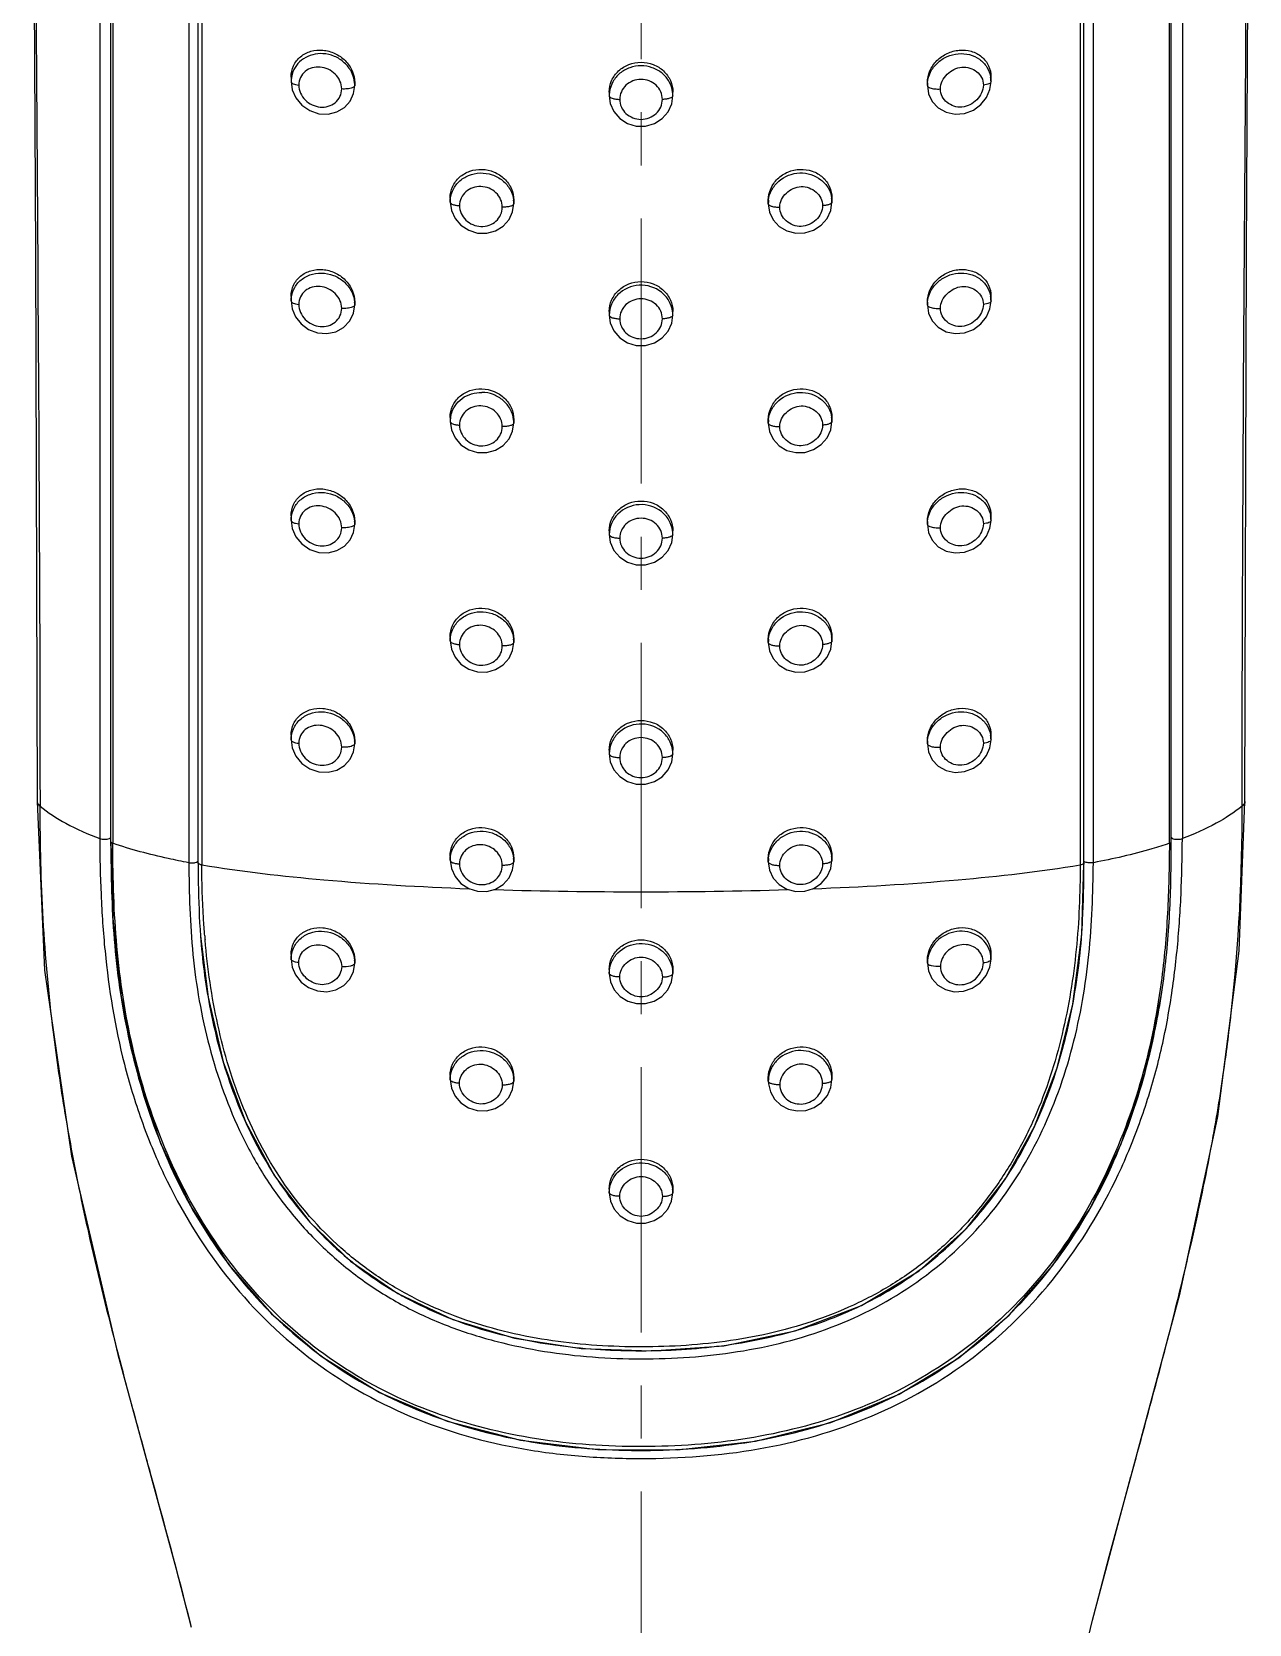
# Model space of a CAD drawing. Extents: x 0 to 1128, y 0 to 827.
# Drawn here: x 433.5 to 490.9, y 450.3 to 525.4 of the extents above; entities that cross this region are included whole.
import ezdxf

# ---------------------------------------------------------------- set-up
doc = ezdxf.new("R2010")
doc.units = 0
doc.header["$LTSCALE"] = 10
doc.header["$MEASUREMENT"] = 0
doc.linetypes.add('CENTER', pattern=[2, 1.25, -0.25, 0.25, -0.25])
doc.layers.add('DEF_LAYER_ASSEM_MEMBER', color=7, linetype='CONTINUOUS')

msp = doc.modelspace()

# ---------------------------------------------------------------- linework, layer by layer
at = {"layer": 'DEF_LAYER_ASSEM_MEMBER', "color": 1, "linetype": 'CENTER', "lineweight": 5}
msp.add_line((462.26, 596.565), (462.26, 118.139), dxfattribs=at)
at = {"layer": 'DEF_LAYER_ASSEM_MEMBER', "color": 7, "linetype": 'Continuous'}
for p, q in [((437.26, 486.993), (437.26, 571.371)), ((487.261, 487.084), (487.26, 571.155)), ((441.378, 486.165), (441.378, 568.09)), ((440.935, 566.672), (440.935, 486.201)), ((437.348, 558.554), (437.349, 487.115)), ((487.172, 487.115), (487.172, 558.554)), ((483.143, 486.137), (483.143, 557.626)), ((483.587, 486.201), (483.586, 557.64)), ((445.76, 523.228), (445.76, 523.013)), ((478.76, 523.228), (478.76, 523.013)), ((445.759, 523.013), (445.759, 523.013)), ((445.759, 523.013), (445.814, 522.631)), ((448.76, 522.959), (448.76, 522.832)), ((460.76, 522.519), (460.76, 522.346)), ((463.76, 522.338), (463.76, 522.519)), ((475.761, 522.823), (475.76, 522.959)), ((478.709, 522.64), (478.762, 523.013)), ((478.762, 523.013), (478.762, 523.013)), ((453.26, 517.525), (453.26, 517.334)), ((456.26, 517.42), (456.26, 517.264)), ((468.261, 517.257), (468.26, 517.42)), ((471.26, 517.525), (471.26, 517.334)), ((445.759, 512.674), (445.759, 512.673)), ((445.759, 512.673), (445.811, 512.301)), ((445.76, 512.888), (445.76, 512.674)), ((448.76, 512.619), (448.76, 512.492)), ((475.761, 512.483), (475.76, 512.619)), ((478.709, 512.3), (478.762, 512.673)), ((478.76, 512.888), (478.76, 512.674)), ((478.762, 512.674), (478.762, 512.673)), ((460.76, 512.179), (460.76, 512.006)), ((463.76, 511.999), (463.76, 512.179)), ((453.26, 507.185), (453.26, 506.994)), ((456.26, 507.08), (456.26, 506.924)), ((468.261, 506.917), (468.26, 507.08)), ((471.26, 507.185), (471.26, 506.994)), ((445.759, 502.334), (445.759, 502.334)), ((445.759, 502.334), (445.814, 501.951)), ((445.76, 502.548), (445.76, 502.334)), ((448.76, 502.279), (448.76, 502.152)), ((475.761, 502.143), (475.76, 502.279)), ((478.709, 501.96), (478.762, 502.334)), ((478.76, 502.548), (478.76, 502.334)), ((478.762, 502.334), (478.762, 502.334)), ((460.76, 501.839), (460.76, 501.666)), ((463.76, 501.659), (463.76, 501.839)), ((453.26, 496.845), (453.26, 496.654)), ((471.26, 496.845), (471.26, 496.654)), ((456.26, 496.74), (456.26, 496.584)), ((468.261, 496.577), (468.26, 496.74)), ((445.759, 491.994), (445.759, 491.994)), ((445.759, 491.994), (445.814, 491.611)), ((445.76, 492.208), (445.76, 491.994)), ((448.76, 491.939), (448.76, 491.813)), ((475.761, 491.804), (475.76, 491.939)), ((478.709, 491.62), (478.762, 491.994)), ((478.76, 492.208), (478.76, 491.994)), ((478.762, 491.994), (478.762, 491.994)), ((460.76, 491.499), (460.76, 491.326)), ((463.76, 491.319), (463.76, 491.499)), ((433.791, 489.089), (433.791, 489.088)), ((490.46, 482.047), (490.73, 489.089)), ((490.73, 489.089), (490.73, 489.088)), ((437.261, 487.188), (437.261, 487.115)), ((437.261, 487.115), (437.262, 486.992)), ((437.35, 486.996), (437.349, 487.115)), ((487.172, 487.115), (487.172, 487.087)), ((487.26, 487.115), (487.26, 487.186)), ((487.26, 487.084), (487.26, 487.115)), ((453.26, 486.505), (453.26, 486.315)), ((456.26, 486.4), (456.26, 486.244)), ((468.261, 486.238), (468.26, 486.4)), ((471.26, 486.505), (471.26, 486.315)), ((441.379, 486.187), (441.379, 486.165)), ((441.379, 486.165), (441.379, 486.089)), ((483.038, 482.809), (483.143, 486.137)), ((483.142, 486.187), (483.142, 486.137)), ((483.143, 486.088), (483.143, 486.137)), ((441.489, 482.737), (441.843, 479.864)), ((482.617, 479.53), (483.038, 482.809)), ((445.76, 481.868), (445.76, 481.654)), ((478.76, 481.868), (478.76, 481.654)), ((445.759, 481.654), (445.759, 481.654)), ((445.759, 481.654), (445.811, 481.282)), ((448.76, 481.6), (448.76, 481.473)), ((460.76, 481.159), (460.76, 480.986)), ((463.76, 481.159), (463.76, 480.986)), ((475.76, 481.473), (475.76, 481.6)), ((478.707, 481.273), (478.762, 481.654)), ((478.762, 481.654), (478.762, 481.654)), ((453.26, 476.165), (453.26, 475.975)), ((456.26, 476.061), (456.26, 475.905)), ((468.26, 475.905), (468.26, 476.061)), ((468.26, 475.905), (468.266, 475.777)), ((471.26, 476.165), (471.26, 475.975)), ((460.76, 470.819), (460.76, 470.646)), ((463.76, 470.819), (463.76, 470.646)), ((484.338, 453.497), (485.37, 457.299)), ((485.371, 457.299), (485.372, 457.302)), ((483.752, 451.271), (484.338, 453.497)), ((440.321, 452.974), (441.051, 450.168)), ((483.547, 450.495), (483.748, 451.272))]:
    msp.add_line(p, q, dxfattribs=at)
at = {"layer": 'DEF_LAYER_ASSEM_MEMBER', "color": 9, "linetype": 'Continuous'}
for p, q in [((436.737, 558.775), (436.737, 487.335)), ((487.784, 558.775), (487.784, 487.335)), ((441.55, 557.533), (441.55, 486.094)), ((482.971, 557.533), (482.971, 486.094)), ((433.922, 489.088), (433.922, 488.865)), ((490.598, 488.865), (490.599, 489.087)), ((438.354, 460.231), (438.474, 459.789)), ((485.368, 457.304), (485.541, 457.936)), ((483.748, 451.272), (485.359, 457.272)), ((485.359, 457.272), (485.368, 457.304)), ((485.359, 457.272), (485.371, 457.299))]:
    msp.add_line(p, q, dxfattribs=at)
at = {"layer": 'DEF_LAYER_ASSEM_MEMBER', "color": 7, "linetype": 'Continuous'}
for points in [[(433.536, 560.714), (433.588, 538.984), (433.709, 514.934), (433.791, 489.088)], [(490.73, 489.088), (490.812, 514.941), (490.933, 538.988)], [(445.814, 522.631), (445.985, 522.244), (446.266, 521.899), (446.64, 521.643), (447.07, 521.5), (447.51, 521.482), (447.921, 521.585), (448.274, 521.796), (448.541, 522.093), (448.705, 522.447), (448.761, 522.826)], [(460.76, 522.346), (460.81, 521.981), (460.976, 521.601), (461.253, 521.276), (461.619, 521.043), (462.038, 520.919), (462.475, 520.918), (462.895, 521.04), (463.262, 521.272), (463.541, 521.595), (463.709, 521.972), (463.761, 522.338)], [(475.76, 522.823), (475.818, 522.439), (475.992, 522.075), (476.277, 521.771), (476.65, 521.566), (477.076, 521.477), (477.517, 521.514), (477.932, 521.67), (478.286, 521.929), (478.548, 522.265), (478.709, 522.64)], [(453.259, 517.334), (453.316, 516.945), (453.489, 516.565), (453.769, 516.239), (454.135, 516.003), (454.552, 515.875), (454.984, 515.867), (455.398, 515.979), (455.76, 516.199), (456.037, 516.511), (456.206, 516.879), (456.26, 517.264)], [(468.26, 517.257), (468.32, 516.864), (468.495, 516.496), (468.774, 516.189), (469.138, 515.973), (469.554, 515.865), (469.986, 515.878), (470.399, 516.009), (470.758, 516.244), (471.032, 516.565), (471.203, 516.94), (471.262, 517.334)], [(445.811, 512.301), (445.972, 511.927), (446.233, 511.591), (446.585, 511.332), (446.999, 511.175), (447.438, 511.136), (447.863, 511.223), (448.238, 511.427), (448.525, 511.73), (448.702, 512.097), (448.761, 512.486)], [(460.76, 512.006), (460.81, 511.641), (460.976, 511.261), (461.253, 510.936), (461.619, 510.703), (462.038, 510.579), (462.475, 510.578), (462.895, 510.7), (463.262, 510.932), (463.541, 511.255), (463.709, 511.632), (463.761, 511.999)], [(475.76, 512.483), (475.818, 512.099), (475.992, 511.735), (476.277, 511.432), (476.65, 511.226), (477.076, 511.137), (477.517, 511.174), (477.932, 511.33), (478.286, 511.589), (478.548, 511.926), (478.709, 512.3)], [(453.259, 506.994), (453.316, 506.605), (453.489, 506.225), (453.769, 505.899), (454.135, 505.663), (454.552, 505.535), (454.984, 505.527), (455.398, 505.639), (455.76, 505.86), (456.037, 506.171), (456.206, 506.539), (456.26, 506.925)], [(468.26, 506.917), (468.32, 506.524), (468.495, 506.156), (468.774, 505.849), (469.138, 505.633), (469.554, 505.525), (469.986, 505.538), (470.399, 505.669), (470.758, 505.904), (471.032, 506.225), (471.203, 506.6), (471.262, 506.994)], [(445.814, 501.951), (445.985, 501.564), (446.266, 501.22), (446.64, 500.963), (447.07, 500.82), (447.51, 500.802), (447.921, 500.906), (448.274, 501.116), (448.541, 501.413), (448.705, 501.767), (448.761, 502.146)], [(475.76, 502.143), (475.818, 501.759), (475.992, 501.395), (476.277, 501.092), (476.65, 500.886), (477.076, 500.797), (477.517, 500.834), (477.932, 500.99), (478.286, 501.249), (478.548, 501.586), (478.709, 501.96)], [(460.76, 501.666), (460.81, 501.301), (460.976, 500.921), (461.253, 500.596), (461.619, 500.363), (462.038, 500.24), (462.475, 500.239), (462.895, 500.36), (463.262, 500.592), (463.541, 500.915), (463.709, 501.292), (463.761, 501.659)], [(453.259, 496.654), (453.316, 496.265), (453.489, 495.886), (453.769, 495.559), (454.135, 495.323), (454.552, 495.195), (454.984, 495.187), (455.398, 495.299), (455.76, 495.52), (456.037, 495.832), (456.206, 496.199), (456.26, 496.585)], [(468.26, 496.577), (468.32, 496.184), (468.495, 495.816), (468.774, 495.509), (469.138, 495.293), (469.554, 495.185), (469.986, 495.198), (470.399, 495.329), (470.758, 495.564), (471.032, 495.885), (471.203, 496.26), (471.262, 496.654)], [(445.814, 491.611), (445.985, 491.224), (446.266, 490.88), (446.64, 490.623), (447.07, 490.48), (447.51, 490.462), (447.921, 490.566), (448.274, 490.776), (448.541, 491.073), (448.705, 491.427), (448.761, 491.806)], [(475.76, 491.804), (475.818, 491.419), (475.992, 491.055), (476.277, 490.752), (476.65, 490.546), (477.076, 490.457), (477.517, 490.494), (477.932, 490.65), (478.286, 490.91), (478.548, 491.246), (478.709, 491.62)], [(460.76, 491.326), (460.81, 490.961), (460.976, 490.582), (461.253, 490.257), (461.619, 490.023), (462.038, 489.9), (462.475, 489.899), (462.895, 490.02), (463.262, 490.252), (463.541, 490.575), (463.709, 490.952), (463.761, 491.319)], [(433.791, 489.089), (434.14, 481.14), (435.406, 472.371), (437.598, 463.022), (440.321, 452.974)], [(437.261, 487.188), (437.351, 483.565), (437.742, 479.871), (438.495, 476.321), (439.606, 472.986), (441.057, 469.95), (442.817, 467.256), (444.842, 464.943), (447.179, 462.942), (449.923, 461.234), (453.112, 459.879), (456.582, 458.978), (460.23, 458.543), (463.967, 458.527), (467.658, 458.933), (471.205, 459.814), (474.438, 461.153), (477.244, 462.871), (479.619, 464.882), (481.664, 467.204), (483.44, 469.907), (484.899, 472.945), (486.017, 476.285)], [(453.259, 486.314), (453.316, 485.925), (453.489, 485.546), (453.769, 485.219), (454.135, 484.983), (454.552, 484.855), (454.984, 484.847), (455.398, 484.959), (455.76, 485.18), (456.037, 485.492), (456.206, 485.859), (456.26, 486.245)], [(468.26, 486.238), (468.32, 485.844), (468.495, 485.476), (468.774, 485.169), (469.138, 484.953), (469.554, 484.845), (469.986, 484.858), (470.399, 484.99), (470.758, 485.225), (471.032, 485.545), (471.203, 485.92), (471.262, 486.314)], [(485.372, 457.302), (487.673, 465.936), (489.461, 474.246), (490.46, 482.047)], [(445.811, 481.282), (445.971, 480.908), (446.232, 480.573), (446.584, 480.313), (446.998, 480.156), (447.438, 480.117), (447.864, 480.204), (448.239, 480.408), (448.526, 480.711), (448.702, 481.078), (448.761, 481.467)], [(475.76, 481.473), (475.81, 481.107), (475.975, 480.741), (476.252, 480.432), (476.615, 480.22), (477.028, 480.121), (477.46, 480.142), (477.877, 480.281), (478.248, 480.533), (478.532, 480.879), (478.707, 481.273)], [(460.76, 480.986), (460.82, 480.585), (460.996, 480.211), (461.273, 479.9), (461.633, 479.677), (462.044, 479.559), (462.474, 479.558), (462.886, 479.676), (463.247, 479.899), (463.525, 480.211), (463.7, 480.582), (463.761, 480.981)], [(486.017, 476.285), (486.772, 479.833), (486.875, 480.526)], [(441.843, 479.864), (442.557, 476.81), (443.606, 473.987), (444.983, 471.449), (446.645, 469.261), (448.568, 467.424), (450.792, 465.894), (453.387, 464.666), (456.295, 463.797), (459.434, 463.311), (462.753, 463.189), (466.157, 463.433), (469.529, 464.131), (472.662, 465.329), (475.374, 466.972), (477.603, 468.961), (479.409, 471.25), (480.816, 473.772), (481.878, 476.531), (482.617, 479.53)], [(453.259, 475.975), (453.319, 475.576), (453.492, 475.2), (453.767, 474.881), (454.126, 474.648), (454.539, 474.518), (454.971, 474.505), (455.385, 474.614), (455.748, 474.83), (456.026, 475.136), (456.201, 475.504), (456.261, 475.899)], [(468.266, 475.777), (468.357, 475.399), (468.557, 475.05), (468.853, 474.769), (469.215, 474.583), (469.614, 474.499), (470.027, 474.526), (470.424, 474.662), (470.776, 474.9), (471.044, 475.226), (471.208, 475.598), (471.262, 475.975)], [(460.76, 470.646), (460.82, 470.245), (460.996, 469.871), (461.273, 469.56), (461.633, 469.337), (462.044, 469.219), (462.474, 469.219), (462.886, 469.337), (463.247, 469.559), (463.525, 469.871), (463.7, 470.242), (463.761, 470.641)], [(479.455, 415.589), (479.521, 423.001), (479.987, 430.614), (480.989, 438.43), (482.55, 446.381), (483.547, 450.495)]]:
    msp.add_lwpolyline(points, dxfattribs=at)
at = {"layer": 'DEF_LAYER_ASSEM_MEMBER', "color": 9, "linetype": 'Continuous'}
for centre, radius, start, end in [((477.454, 523.013), 1.307, 0.00543, 9.35968), ((447.424, 522.832), 1.336, 0.01617, 5.37905), ((462.088, 522.345), 1.327, 172.57023, 179.98452), ((462.433, 522.345), 1.327, 0.01528, 7.43082), ((477.092, 522.832), 1.331, 174.6161, 179.9833), ((454.93, 517.264), 1.33, 0.01786, 6.65614), ((469.589, 517.264), 1.329, 173.33994, 179.98175), ((469.941, 517.334), 1.319, 0.01452, 8.22084), ((447.426, 512.492), 1.335, 0.0173, 5.37379), ((477.092, 512.492), 1.331, 174.6161, 179.9833), ((477.454, 512.673), 1.307, 0.00543, 9.35968), ((462.434, 512.005), 1.326, 0.01713, 7.42141), ((454.578, 506.994), 1.317, 166.37358, 179.98719), ((454.929, 506.924), 1.332, 0.01654, 6.6664), ((469.589, 506.924), 1.329, 173.33994, 179.98175), ((469.941, 506.994), 1.319, 0.01452, 8.22084), ((447.426, 502.152), 1.335, 0.0173, 5.37379), ((477.092, 502.152), 1.331, 174.6161, 179.9833), ((477.454, 502.334), 1.307, 0.00543, 9.35968), ((462.434, 501.665), 1.326, 0.01713, 7.42141), ((469.941, 496.654), 1.319, 0.01452, 8.22084), ((454.93, 496.584), 1.33, 0.01786, 6.65614), ((469.589, 496.584), 1.329, 173.33994, 179.98175), ((447.426, 491.812), 1.335, 0.0173, 5.37379), ((477.092, 491.812), 1.331, 174.6161, 179.9833), ((477.454, 491.994), 1.307, 0.00543, 9.35968), ((462.434, 491.326), 1.326, 0.01713, 7.42141), ((515.971, 488.287), 82.052, 179.59579, 187.05046), ((407.703, 488.341), 82.898, 353.61403, 0.36251), ((454.93, 486.244), 1.33, 0.01786, 6.65614), ((469.589, 486.244), 1.329, 173.33994, 179.98175), ((469.941, 486.314), 1.319, 0.01452, 8.22084), ((447.429, 481.472), 1.331, 0.0167, 5.38881), ((462.435, 480.986), 1.325, 0.0172, 7.42371), ((477.093, 481.472), 1.332, 174.59981, 179.98373), ((403.79, 488.758), 86.833, 351.70239, 353.62761), ((522.614, 489.107), 88.745, 187.04994, 189.54414), ((454.932, 475.904), 1.329, 0.01825, 6.66024), ((469.591, 475.904), 1.331, 173.34009, 179.98254), ((469.943, 475.974), 1.317, 0.01634, 14.57624), ((399.98, 489.323), 90.685, 349.39449, 351.69657), ((535.362, 491.276), 101.676, 189.55813, 191.76867), ((462.435, 470.646), 1.325, 0.0172, 7.42371), ((317.054, 507.85), 175.668, 345.81481, 346.44047), ((720.354, 537.03), 292.271, 194.56997, 195.23441)]:
    msp.add_arc(centre, radius, start, end, dxfattribs=at)
at = {"layer": 'DEF_LAYER_ASSEM_MEMBER', "color": 7, "linetype": 'Continuous'}
for centre, radius, start, end in [((539.963, 487.261), 102.702, 180.15013, 180.39664), ((470.775, 484.9), 29.366, 184.2251, 190.68255), ((476.727, 485.597), 35.157, 184.64593, 184.95336), ((452.736, 485.235), 34.463, 346.47046, 352.14769)]:
    msp.add_arc(centre, radius, start, end, dxfattribs=at)
at = {"layer": 'DEF_LAYER_ASSEM_MEMBER', "color": 9, "linetype": 'Continuous'}
for points, start_tangent, end_tangent in [([(433.591, 560.603), (433.744, 524.848), (433.922, 489.088)], (-0.00001, -1), (0.000769, -1)), ([(490.599, 489.087), (490.776, 524.848), (490.93, 560.602)], (0.00077, 1), (-0.00001, 1)), ([(447.26, 524.328), (446.778, 524.281), (446.346, 524.089), (446.01, 523.773), (445.809, 523.364)], (-0.998169, 0.060479), (-0.272468, -0.962165)), ([(448.755, 522.957), (448.604, 523.47), (448.27, 523.904), (447.801, 524.202), (447.26, 524.328)], (-0.093514, 0.995618), (-0.998168, 0.06051)), ([(475.766, 522.957), (475.912, 523.458), (476.235, 523.887), (476.689, 524.188), (477.215, 524.324), (477.746, 524.282), (478.216, 524.064), (478.564, 523.697), (478.743, 523.226)], (0.09359, 0.995611), (0.162807, -0.986658)), ([(445.809, 523.364), (445.76, 523.013)], (-0.272468, -0.962165), (0, -1)), ([(448.145, 522.666), (448.064, 523.04), (447.839, 523.365), (447.51, 523.591), (447.13, 523.693), (446.75, 523.66), (446.424, 523.492), (446.201, 523.208), (446.118, 522.85)], (-0.005119, 0.999987), (-0.009536, -0.999955)), ([(462.26, 523.756), (461.729, 523.664), (461.266, 523.402), (460.933, 523.002), (460.772, 522.517)], (-1, 0.00002), (-0.129178, -0.991621)), ([(463.266, 522.175), (463.189, 522.535), (462.971, 522.84), (462.644, 523.042), (462.26, 523.114), (461.877, 523.042), (461.55, 522.84), (461.332, 522.535), (461.254, 522.175)], (-0.008394, 0.999965), (-0.015147, -0.999885)), ([(463.749, 522.517), (463.588, 523.002), (463.255, 523.402), (462.792, 523.664), (462.26, 523.756)], (-0.129199, 0.991619), (-1, 0.00002)), ([(445.759, 523.013), (445.858, 522.911), (445.974, 522.873), (446.118, 522.85)], (-0.000044, -1), (0.994976, -0.100112)), ([(446.118, 522.85), (446.424, 522.147), (446.75, 521.917), (447.13, 521.813), (447.51, 521.848), (447.839, 522.018), (448.064, 522.305), (448.145, 522.666)], (0.009606, -0.999954), (0.005166, 0.999987)), ([(448.642, 522.722), (448.417, 522.67), (448.145, 522.666)], (-0.927687, -0.37336), (-0.996727, 0.08084)), ([(448.76, 522.832), (448.753, 522.802), (448.642, 522.722)], (0, -1), (-0.927687, -0.37336)), ([(460.76, 522.346), (460.797, 522.281), (460.904, 522.226), (461.064, 522.189), (461.254, 522.175)], (0.000045, -1), (0.999992, -0.003959)), ([(463.76, 522.346), (463.723, 522.281), (463.616, 522.226), (463.456, 522.189), (463.266, 522.175)], (0, -1), (-0.999992, -0.003931)), ([(475.76, 522.832), (475.768, 522.802), (475.879, 522.722)], (0, -1), (0.927687, -0.37336)), ([(475.879, 522.722), (476.104, 522.67), (476.376, 522.666)], (0.927687, -0.37336), (0.996727, 0.08084)), ([(478.762, 523.013), (478.663, 522.911), (478.547, 522.873), (478.403, 522.85)], (0.000061, -1), (-0.994976, -0.100112)), ([(461.254, 522.175), (461.332, 521.814), (461.55, 521.508), (462.26, 521.233), (462.971, 521.508), (463.189, 521.814), (463.266, 522.175)], (0.015156, -0.999885), (0.008362, 0.999965)), ([(453.26, 517.334), (453.367, 517.852), (453.671, 518.291), (454.13, 518.59), (454.678, 518.706), (455.237, 518.622), (455.73, 518.351), (456.085, 517.93), (456.252, 517.418)], (0, 1), (0.115698, -0.993284)), ([(468.269, 517.418), (468.424, 517.908), (468.753, 518.319), (469.742, 518.706), (470.74, 518.388), (471.079, 518.002), (471.247, 517.523)], (0.115759, 0.993277), (0.14292, -0.989734)), ([(455.718, 517.094), (455.64, 517.458), (455.42, 517.77), (455.093, 517.983), (454.709, 518.067), (453.999, 517.82), (453.779, 517.523), (453.7, 517.165)], (-0.009948, 0.999951), (-0.013324, -0.999911)), ([(453.259, 517.334), (453.385, 517.221), (453.528, 517.183), (453.7, 517.165)], (0.000004, -1), (0.999166, -0.040834)), ([(453.7, 517.165), (453.779, 516.8), (453.999, 516.486), (454.325, 516.272), (454.709, 516.186), (455.092, 516.245), (455.42, 516.436), (455.64, 516.735), (455.718, 517.094)], (0.013279, -0.999912), (0.009787, 0.999952)), ([(456.26, 517.264), (456.218, 517.195), (456.099, 517.138), (455.922, 517.103), (455.718, 517.094)], (0, -1), (-0.999567, 0.029429)), ([(468.26, 517.264), (468.303, 517.195), (468.422, 517.138), (468.599, 517.103), (468.803, 517.094)], (0, -1), (0.999567, 0.029429)), ([(471.262, 517.334), (471.136, 517.221), (470.993, 517.183), (470.821, 517.165)], (-0.000002, -1), (-0.999166, -0.040834)), ([(445.76, 512.674), (445.87, 513.192), (446.179, 513.62), (446.643, 513.899), (447.193, 513.99), (447.753, 513.881), (448.244, 513.587), (448.596, 513.144), (448.755, 512.617)], (0, 1), (0.093403, -0.995628)), ([(448.145, 512.326), (448.064, 512.7), (447.839, 513.025), (447.51, 513.251), (447.13, 513.353), (446.75, 513.32), (446.424, 513.152), (446.201, 512.868), (446.118, 512.51)], (-0.005119, 0.999987), (-0.009536, -0.999955)), ([(463.749, 512.177), (463.577, 512.681), (463.22, 513.089), (462.169, 513.413), (461.168, 512.972), (460.866, 512.525), (460.76, 512.006)], (-0.129004, 0.991644), (0, -1)), ([(475.766, 512.617), (475.912, 513.119), (476.235, 513.547), (476.689, 513.848), (477.215, 513.985), (477.746, 513.942), (478.216, 513.725), (478.564, 513.357), (478.743, 512.886)], (0.09359, 0.995611), (0.162807, -0.986658)), ([(445.759, 512.673), (445.858, 512.571), (445.974, 512.533), (446.118, 512.51)], (-0.000051, -1), (0.994976, -0.100112)), ([(463.266, 511.835), (463.189, 512.196), (462.971, 512.5), (462.644, 512.702), (462.26, 512.774), (461.877, 512.702), (461.55, 512.5), (461.332, 512.195), (461.254, 511.835)], (-0.008394, 0.999965), (-0.015147, -0.999885)), ([(478.762, 512.673), (478.663, 512.571), (478.547, 512.533), (478.403, 512.51)], (0.000061, -1), (-0.994976, -0.100112)), ([(446.118, 512.51), (446.424, 511.807), (446.75, 511.577), (447.13, 511.473), (447.51, 511.508), (447.839, 511.678), (448.064, 511.966), (448.145, 512.326)], (0.009606, -0.999954), (0.005166, 0.999987)), ([(448.642, 512.382), (448.417, 512.33), (448.145, 512.326)], (-0.927687, -0.37336), (-0.996727, 0.08084)), ([(448.76, 512.492), (448.753, 512.463), (448.642, 512.382)], (0, -1), (-0.927687, -0.37336)), ([(460.76, 512.006), (460.797, 511.941), (460.904, 511.886), (461.064, 511.849), (461.254, 511.835)], (0.000045, -1), (0.999992, -0.003959)), ([(461.254, 511.835), (461.332, 511.474), (461.55, 511.168), (462.26, 510.893), (462.971, 511.168), (463.189, 511.474), (463.266, 511.835)], (0.015156, -0.999885), (0.008362, 0.999965)), ([(463.76, 512.006), (463.723, 511.941), (463.616, 511.886), (463.456, 511.849), (463.266, 511.835)], (0, -1), (-0.999992, -0.003931)), ([(475.76, 512.492), (475.768, 512.463), (475.879, 512.382)], (0, -1), (0.927687, -0.37336)), ([(475.879, 512.382), (476.104, 512.33), (476.376, 512.326)], (0.927687, -0.37336), (0.996727, 0.08084)), ([(453.298, 507.304), (453.49, 507.736), (453.825, 508.08), (454.265, 508.298), (454.76, 508.366)], (0.236194, 0.971706), (0.999728, -0.023307)), ([(456.251, 507.078), (456.094, 507.573), (455.761, 507.985), (455.296, 508.262), (454.76, 508.366)], (-0.115899, 0.993261), (-0.999732, 0.023152)), ([(468.269, 507.078), (468.424, 507.568), (468.753, 507.979), (469.742, 508.366), (470.74, 508.048), (471.079, 507.662), (471.247, 507.183)], (0.115759, 0.993277), (0.14292, -0.989734)), ([(455.718, 506.754), (455.64, 507.118), (455.42, 507.43), (455.093, 507.643), (454.709, 507.727), (453.999, 507.48), (453.779, 507.183), (453.7, 506.825)], (-0.009948, 0.999951), (-0.013324, -0.999911)), ([(453.259, 506.994), (453.385, 506.881), (453.528, 506.843), (453.7, 506.825)], (0.000004, -1), (0.999166, -0.040834)), ([(453.7, 506.825), (453.779, 506.46), (453.999, 506.146), (454.325, 505.932), (454.709, 505.846), (455.092, 505.905), (455.42, 506.096), (455.64, 506.395), (455.718, 506.754)], (0.013279, -0.999912), (0.009787, 0.999952)), ([(456.26, 506.924), (456.218, 506.856), (456.099, 506.799), (455.922, 506.763), (455.718, 506.754)], (0, -1), (-0.999567, 0.029429)), ([(468.26, 506.924), (468.303, 506.856), (468.422, 506.799), (468.599, 506.763), (468.803, 506.754)], (0, -1), (0.999567, 0.029429)), ([(471.262, 506.994), (471.136, 506.881), (470.993, 506.843), (470.821, 506.825)], (-0.000002, -1), (-0.999166, -0.040834)), ([(445.76, 502.334), (445.87, 502.852), (446.179, 503.28), (446.643, 503.559), (447.193, 503.651), (447.753, 503.542), (448.244, 503.247), (448.596, 502.805), (448.755, 502.277)], (0, 1), (0.093403, -0.995628)), ([(475.766, 502.277), (475.912, 502.779), (476.235, 503.207), (476.689, 503.508), (477.215, 503.645), (477.746, 503.602), (478.216, 503.385), (478.564, 503.017), (478.743, 502.546)], (0.09359, 0.995611), (0.162807, -0.986658)), ([(448.145, 501.986), (448.064, 502.36), (447.839, 502.685), (447.51, 502.911), (447.13, 503.013), (446.75, 502.98), (446.424, 502.812), (446.201, 502.528), (446.118, 502.17)], (-0.005119, 0.999987), (-0.009536, -0.999955)), ([(463.749, 501.837), (463.577, 502.341), (463.22, 502.75), (462.169, 503.073), (461.168, 502.632), (460.866, 502.186), (460.76, 501.666)], (-0.129004, 0.991644), (0, -1)), ([(445.759, 502.334), (445.858, 502.231), (445.974, 502.194), (446.118, 502.17)], (-0.000044, -1), (0.994976, -0.100112)), ([(446.118, 502.17), (446.424, 501.467), (446.75, 501.237), (447.13, 501.134), (447.51, 501.168), (447.839, 501.339), (448.064, 501.626), (448.145, 501.986)], (0.009606, -0.999954), (0.005166, 0.999987)), ([(448.642, 502.042), (448.417, 501.99), (448.145, 501.986)], (-0.927687, -0.37336), (-0.996727, 0.08084)), ([(448.76, 502.152), (448.753, 502.123), (448.642, 502.042)], (0, -1), (-0.927687, -0.37336)), ([(463.266, 501.495), (463.189, 501.856), (462.971, 502.16), (462.644, 502.362), (462.26, 502.434), (461.877, 502.362), (461.55, 502.16), (461.332, 501.855), (461.254, 501.495)], (-0.008394, 0.999965), (-0.015147, -0.999885)), ([(475.76, 502.152), (475.768, 502.123), (475.879, 502.042)], (0, -1), (0.927687, -0.37336)), ([(475.879, 502.042), (476.104, 501.99), (476.376, 501.986)], (0.927687, -0.37336), (0.996727, 0.08084)), ([(478.762, 502.334), (478.663, 502.231), (478.547, 502.194), (478.403, 502.17)], (0.000061, -1), (-0.994976, -0.100112)), ([(460.76, 501.666), (460.797, 501.601), (460.904, 501.546), (461.064, 501.509), (461.254, 501.495)], (0.000045, -1), (0.999992, -0.003959)), ([(461.254, 501.495), (461.332, 501.134), (461.55, 500.828), (462.26, 500.553), (462.971, 500.829), (463.189, 501.134), (463.266, 501.495)], (0.015156, -0.999885), (0.008362, 0.999965)), ([(463.76, 501.666), (463.723, 501.601), (463.616, 501.546), (463.456, 501.509), (463.266, 501.495)], (0, -1), (-0.999992, -0.003931)), ([(453.26, 496.654), (453.367, 497.172), (453.671, 497.611), (454.13, 497.91), (454.678, 498.026), (455.237, 497.943), (455.73, 497.672), (456.085, 497.25), (456.252, 496.738)], (0, 1), (0.115698, -0.993284)), ([(468.269, 496.738), (468.424, 497.229), (468.753, 497.639), (469.742, 498.026), (470.74, 497.708), (471.079, 497.322), (471.247, 496.843)], (0.115759, 0.993277), (0.14292, -0.989734)), ([(455.718, 496.414), (455.64, 496.779), (455.42, 497.09), (455.093, 497.303), (454.709, 497.387), (453.999, 497.14), (453.779, 496.843), (453.7, 496.485)], (-0.009948, 0.999951), (-0.013324, -0.999911)), ([(453.259, 496.654), (453.385, 496.541), (453.528, 496.503), (453.7, 496.485)], (0.000004, -1), (0.999166, -0.040834)), ([(453.7, 496.485), (453.779, 496.12), (453.999, 495.806), (454.325, 495.592), (454.709, 495.506), (455.092, 495.565), (455.42, 495.756), (455.64, 496.055), (455.718, 496.414)], (0.013279, -0.999912), (0.009787, 0.999952)), ([(456.26, 496.584), (456.218, 496.516), (456.099, 496.459), (455.922, 496.423), (455.718, 496.414)], (0, -1), (-0.999567, 0.029429)), ([(468.26, 496.584), (468.303, 496.516), (468.422, 496.459), (468.599, 496.423), (468.803, 496.414)], (0, -1), (0.999567, 0.029429)), ([(471.262, 496.654), (471.136, 496.541), (470.993, 496.503), (470.821, 496.485)], (-0.000002, -1), (-0.999166, -0.040834)), ([(445.76, 491.994), (445.87, 492.512), (446.179, 492.94), (446.643, 493.219), (447.193, 493.311), (447.753, 493.202), (448.244, 492.907), (448.596, 492.465), (448.755, 491.937)], (0, 1), (0.093403, -0.995628)), ([(475.766, 491.937), (475.912, 492.439), (476.235, 492.867), (476.689, 493.168), (477.215, 493.305), (477.746, 493.262), (478.216, 493.045), (478.564, 492.678), (478.743, 492.206)], (0.09359, 0.995611), (0.162807, -0.986658)), ([(448.145, 491.647), (448.064, 492.02), (447.839, 492.345), (447.51, 492.571), (447.13, 492.673), (446.75, 492.64), (446.424, 492.472), (446.201, 492.188), (446.118, 491.83)], (-0.005119, 0.999987), (-0.009536, -0.999955)), ([(463.749, 491.497), (463.577, 492.001), (463.22, 492.41), (462.169, 492.733), (461.168, 492.292), (460.866, 491.846), (460.76, 491.326)], (-0.129004, 0.991644), (0, -1)), ([(445.759, 491.994), (445.858, 491.892), (445.974, 491.854), (446.118, 491.83)], (-0.000044, -1), (0.994976, -0.100112)), ([(446.118, 491.83), (446.424, 491.127), (446.75, 490.897), (447.13, 490.794), (447.51, 490.828), (447.839, 490.999), (448.064, 491.286), (448.145, 491.647)], (0.009606, -0.999954), (0.005166, 0.999987)), ([(448.642, 491.702), (448.417, 491.65), (448.145, 491.647)], (-0.927687, -0.37336), (-0.996727, 0.08084)), ([(448.76, 491.813), (448.753, 491.783), (448.642, 491.702)], (0, -1), (-0.927687, -0.37336)), ([(463.266, 491.155), (463.189, 491.516), (462.971, 491.82), (462.644, 492.022), (462.26, 492.094), (461.877, 492.022), (461.55, 491.82), (461.332, 491.516), (461.254, 491.155)], (-0.008394, 0.999965), (-0.015147, -0.999885)), ([(475.76, 491.813), (475.768, 491.783), (475.879, 491.702)], (0, -1), (0.927687, -0.37336)), ([(475.879, 491.702), (476.104, 491.65), (476.376, 491.647)], (0.927687, -0.37336), (0.996727, 0.08084)), ([(478.762, 491.994), (478.663, 491.892), (478.547, 491.854), (478.403, 491.83)], (0.000061, -1), (-0.994976, -0.100112)), ([(460.76, 491.326), (460.797, 491.261), (460.904, 491.206), (461.064, 491.169), (461.254, 491.155)], (0.000045, -1), (0.999992, -0.003959)), ([(461.254, 491.155), (461.332, 490.795), (461.55, 490.489), (462.26, 490.213), (462.971, 490.489), (463.189, 490.794), (463.266, 491.155)], (0.015156, -0.999885), (0.008362, 0.999965)), ([(463.76, 491.326), (463.723, 491.261), (463.616, 491.206), (463.456, 491.169), (463.266, 491.155)], (0, -1), (-0.999992, -0.003931)), ([(433.791, 489.088), (433.8, 489.028), (433.922, 488.865)], (0.000358, -1), (0.771194, -0.6366)), ([(433.922, 488.865), (435.14, 488.06), (436.737, 487.335)], (0.771155, -0.636648), (0.934407, -0.356207)), ([(490.599, 488.865), (489.381, 488.06), (487.784, 487.335)], (-0.771145, -0.636659), (-0.93438, -0.356277)), ([(490.73, 489.088), (490.721, 489.028), (490.6, 488.866)], (-0.000888, -1), (-0.77206, -0.635549)), ([(436.737, 487.335), (436.97, 487.305), (437.196, 487.343)], (0.944064, -0.329761), (0.923109, 0.384539)), ([(437.196, 487.343), (437.236, 487.364)], (0.923109, 0.384539), (0.797726, 0.603019)), ([(437.26, 487.188), (437.264, 487.171), (437.32, 487.127)], (0, -1), (0.908394, -0.418114)), ([(437.32, 487.127), (437.349, 487.115)], (0.908394, -0.418114), (0.945549, -0.325479)), ([(440.935, 486.201), (439.97, 486.396), (437.349, 487.115)], (-0.983116, 0.182983), (-0.946655, 0.322249)), ([(453.26, 486.315), (453.367, 486.833), (453.671, 487.271), (454.13, 487.57), (454.678, 487.686), (455.237, 487.603), (455.73, 487.332), (456.085, 486.911), (456.252, 486.398)], (0, 1), (0.115698, -0.993284)), ([(455.718, 486.074), (455.64, 486.439), (455.42, 486.751), (455.093, 486.963), (454.709, 487.047), (453.999, 486.8), (453.779, 486.503), (453.7, 486.145)], (-0.009948, 0.999951), (-0.013324, -0.999911)), ([(468.269, 486.398), (468.424, 486.889), (468.753, 487.299), (469.742, 487.686), (470.74, 487.369), (471.079, 486.982), (471.247, 486.503)], (0.115759, 0.993277), (0.14292, -0.989734)), ([(487.172, 487.115), (486.35, 486.854), (483.587, 486.201)], (-0.94657, -0.322499), (-0.983166, -0.182715)), ([(487.172, 487.115), (487.199, 487.125), (487.251, 487.16)], (0.947002, 0.321229), (0.615035, 0.7885)), ([(487.251, 487.16), (487.26, 487.186)], (0.615035, 0.7885), (0, 1)), ([(487.26, 487.4), (487.264, 487.383), (487.353, 487.33)], (0.001664, -0.999999), (0.955096, -0.296296)), ([(487.353, 487.33), (487.593, 487.304), (487.783, 487.335)], (0.955096, -0.296296), (0.941463, 0.337115)), ([(453.259, 486.314), (453.385, 486.201), (453.528, 486.163), (453.7, 486.145)], (0.000004, -1), (0.999166, -0.040834)), ([(471.262, 486.314), (471.136, 486.201), (470.993, 486.163), (470.821, 486.145)], (-0.000002, -1), (-0.999166, -0.040834)), ([(440.935, 486.201), (440.966, 486.196), (441.078, 486.189)], (0.983727, -0.179668), (0.999992, 0.004061)), ([(441.078, 486.189), (441.244, 486.206), (441.354, 486.251)], (0.999992, 0.004061), (0.787016, 0.616933)), ([(441.354, 486.251), (441.375, 486.275)], (0.787016, 0.616933), (0.412818, 0.910814)), ([(441.382, 486.17), (441.379, 486.178), (441.378, 486.187)], (-0.436829, 0.899544), (0, 1)), ([(441.55, 486.094), (441.439, 486.125), (441.382, 486.17)], (-0.987312, 0.158791), (-0.436829, 0.899544)), ([(441.55, 486.094), (447.3, 485.396), (454.149, 484.975)], (0.987312, -0.158791), (0.999272, -0.038147)), ([(453.7, 486.145), (453.779, 485.78), (453.999, 485.466), (454.325, 485.252), (454.709, 485.167), (455.092, 485.225), (455.42, 485.416), (455.64, 485.715), (455.718, 486.074)], (0.013279, -0.999912), (0.009787, 0.999952)), ([(456.26, 486.244), (456.218, 486.176), (456.099, 486.119), (455.922, 486.083), (455.718, 486.074)], (0, -1), (-0.999567, 0.029429)), ([(468.26, 486.244), (468.303, 486.176), (468.422, 486.119), (468.599, 486.083), (468.803, 486.074)], (0, -1), (0.999567, 0.029429)), ([(470.355, 484.974), (477.214, 485.395), (482.971, 486.094)], (0.999276, 0.038047), (0.987312, 0.158795)), ([(483.063, 486.117), (482.971, 486.094)], (-0.939688, -0.342033), (-0.987124, -0.159957)), ([(483.122, 486.149), (483.111, 486.141), (483.063, 486.117)], (-0.750056, -0.661375), (-0.939688, -0.342033)), ([(483.143, 486.187), (483.132, 486.159), (483.122, 486.149)], (-0.001879, -0.999998), (-0.750056, -0.661375)), ([(483.587, 486.201), (483.347, 486.194), (483.241, 486.216), (483.169, 486.25)], (-0.983125, -0.182934), (-0.790097, 0.612982)), ([(455.353, 484.933), (462.257, 484.831), (469.165, 484.933)], (0.999507, -0.031389), (0.999507, 0.031397)), ([(445.76, 481.654), (445.87, 482.175), (446.18, 482.604), (446.644, 482.882), (447.194, 482.971), (447.753, 482.861), (448.244, 482.565), (448.596, 482.124), (448.755, 481.597)], (0, 1), (0.093675, -0.995603)), ([(478.715, 481.996), (478.498, 482.43), (478.132, 482.757), (477.662, 482.941), (477.144, 482.957), (476.209, 482.502), (475.905, 482.083), (475.766, 481.598)], (-0.265962, 0.963984), (-0.093881, -0.995583)), ([(460.76, 480.986), (460.866, 481.506), (461.168, 481.951), (462.169, 482.391), (463.22, 482.069), (463.577, 481.661), (463.749, 481.157)], (0, 1), (0.129042, -0.991639)), ([(478.403, 481.49), (478.32, 481.848), (478.097, 482.132), (477.771, 482.3), (477.391, 482.334), (477.011, 482.232), (476.682, 482.005), (476.457, 481.681), (476.376, 481.307)], (-0.009624, 0.999954), (-0.00516, -0.999987)), ([(478.76, 481.654), (478.715, 481.996)], (0, 1), (-0.265962, 0.963984)), ([(446.118, 481.49), (445.974, 481.514), (445.859, 481.552), (445.759, 481.654)], (-0.994976, 0.100112), (0.000058, 1)), ([(448.145, 481.307), (448.57, 481.339), (448.71, 481.398), (448.76, 481.473)], (0.996727, -0.08084), (0, 1)), ([(476.376, 481.307), (475.951, 481.339), (475.811, 481.398), (475.76, 481.473)], (-0.996727, -0.08084), (0, 1)), ([(476.376, 481.307), (476.457, 480.946), (476.682, 480.659), (477.011, 480.488), (477.391, 480.454), (477.771, 480.557), (478.097, 480.788), (478.403, 481.49)], (0.005123, -0.999987), (0.009516, 0.999955)), ([(478.403, 481.49), (478.547, 481.514), (478.662, 481.552), (478.762, 481.654)], (0.994976, 0.100112), (-0.00025, 1)), ([(461.254, 480.816), (461.064, 480.829), (460.904, 480.866), (460.797, 480.921), (460.76, 480.986)], (-0.999992, 0.004046), (-0.000042, 1)), ([(463.266, 480.815), (463.456, 480.829), (463.616, 480.866), (463.723, 480.921), (463.76, 480.986)], (0.999992, 0.003931), (0, 1)), ([(453.26, 475.975), (453.367, 476.494), (453.672, 476.934), (454.131, 477.232), (454.678, 477.346), (455.238, 477.262), (455.73, 476.991), (456.085, 476.57), (456.252, 476.058)], (0, 1), (0.115762, -0.993277)), ([(471.218, 476.306), (471.009, 476.748), (470.649, 477.093), (469.665, 477.342), (468.725, 476.934), (468.416, 476.533), (468.269, 476.058)], (-0.252393, 0.967625), (-0.11577, -0.993276)), ([(470.821, 475.805), (470.742, 476.164), (470.522, 476.46), (469.812, 476.707), (469.428, 476.623), (469.101, 476.411), (468.881, 476.099), (468.803, 475.735)], (-0.013269, 0.999912), (-0.00976, -0.999952)), ([(453.7, 475.805), (453.528, 475.824), (453.386, 475.862), (453.259, 475.975)], (-0.999148, 0.04127), (0.000958, 1)), ([(455.718, 475.735), (455.922, 475.743), (456.098, 475.779), (456.218, 475.836), (456.26, 475.905)], (0.999567, -0.029429), (0, 1)), ([(468.803, 475.735), (468.599, 475.743), (468.423, 475.779), (468.303, 475.836), (468.26, 475.905)], (-0.999567, -0.029429), (0, 1)), ([(468.803, 475.735), (468.881, 475.375), (469.101, 475.076), (469.428, 474.885), (469.812, 474.827), (470.196, 474.912), (470.522, 475.126), (470.742, 475.44), (470.821, 475.805)], (0.009935, -0.999951), (0.013283, 0.999912)), ([(470.821, 475.805), (470.993, 475.823), (471.135, 475.861), (471.262, 475.975)], (0.999166, 0.040835), (0.000011, 1)), ([(460.76, 470.646), (460.866, 471.166), (461.168, 471.611), (462.169, 472.052), (463.22, 471.729), (463.577, 471.321), (463.749, 470.817)], (0, 1), (0.129042, -0.991639)), ([(487.826, 466.664), (488.177, 468.155), (489.116, 472.633)], (0.234255, 0.972175), (0.18386, 0.982952)), ([(435.823, 470.538), (436.203, 468.777), (437.482, 463.506)], (0.203398, -0.979096), (0.250726, -0.968058)), ([(461.254, 470.476), (461.064, 470.489), (460.904, 470.526), (460.797, 470.581), (460.76, 470.646)], (-0.999992, 0.004046), (-0.000042, 1)), ([(463.266, 470.476), (463.456, 470.489), (463.616, 470.526), (463.723, 470.581), (463.76, 470.646)], (0.999992, 0.003931), (0, 1)), ([(485.541, 457.936), (486.01, 459.657), (487.366, 464.802)], (0.263777, 0.964584), (0.244857, 0.969559)), ([(438.474, 459.789), (439.118, 457.433), (441.018, 450.314)], (0.262676, -0.964884), (0.246752, -0.969079))]:
    msp.add_spline(points, degree=3, dxfattribs=dict(at, start_tangent=start_tangent, end_tangent=end_tangent))
at = {"layer": 'DEF_LAYER_ASSEM_MEMBER', "color": 7, "linetype": 'Continuous'}
for points, start_tangent, end_tangent in [([(445.76, 523.228), (445.878, 523.763), (446.207, 524.186), (446.691, 524.439), (447.255, 524.493), (447.823, 524.341), (448.311, 524.001), (448.643, 523.516), (448.76, 522.959)], (0, 1), (0, -1)), ([(460.76, 522.519), (460.875, 523.058), (461.2, 523.513), (461.686, 523.818), (462.26, 523.924), (462.835, 523.818), (463.321, 523.513), (463.646, 523.058), (463.76, 522.519)], (0, 1), (0, -1)), ([(475.76, 522.959), (475.878, 523.516), (476.21, 524.001), (476.698, 524.341), (477.266, 524.493), (477.83, 524.439), (478.314, 524.186), (478.643, 523.763), (478.76, 523.228)], (0, 1), (0, -1)), ([(476.376, 522.666), (476.461, 523.036), (476.691, 523.355), (477.014, 523.584), (477.39, 523.693), (477.765, 523.65), (478.086, 523.479), (478.315, 523.203), (478.403, 522.85)], (-0.006402, 0.99998), (0.002112, -0.999998)), ([(478.403, 522.85), (478.087, 522.157), (477.766, 521.924), (477.391, 521.813), (477.014, 521.854), (476.69, 522.029), (476.462, 522.31), (476.376, 522.666)], (-0.003021, -0.999995), (0.004784, 0.999989)), ([(453.26, 517.525), (453.375, 518.06), (453.701, 518.504), (454.187, 518.79), (454.759, 518.876), (455.332, 518.751), (455.819, 518.431), (456.146, 517.964), (456.26, 517.42)], (0, 1), (0, -1)), ([(468.26, 517.42), (468.375, 517.964), (468.701, 518.431), (469.189, 518.751), (469.762, 518.876), (470.334, 518.79), (470.82, 518.504), (471.146, 518.06), (471.26, 517.525)], (0, 1), (0, -1)), ([(468.803, 517.094), (468.886, 517.454), (469.111, 517.76), (469.432, 517.976), (469.811, 518.067), (470.51, 517.808), (470.735, 517.518), (470.821, 517.165)], (-0.001034, 0.999999), (0.005815, -0.999983)), ([(470.821, 517.165), (470.735, 516.804), (470.511, 516.496), (469.811, 516.186), (469.432, 516.25), (469.11, 516.446), (468.887, 516.739), (468.803, 517.094)], (-0.006849, -0.999977), (-0.000313, 1)), ([(445.76, 512.888), (445.878, 513.423), (446.207, 513.846), (446.691, 514.099), (447.255, 514.153), (447.823, 514.001), (448.311, 513.661), (448.643, 513.176), (448.76, 512.619)], (0, 1), (0, -1)), ([(475.76, 512.619), (475.878, 513.176), (476.21, 513.661), (476.698, 514.001), (477.266, 514.153), (477.83, 514.099), (478.314, 513.846), (478.643, 513.423), (478.76, 512.888)], (0, 1), (0, -1)), ([(460.76, 512.179), (460.875, 512.718), (461.2, 513.174), (461.686, 513.478), (462.26, 513.584), (462.835, 513.478), (463.321, 513.174), (463.646, 512.718), (463.76, 512.179)], (0, 1), (0, -1)), ([(476.376, 512.326), (476.461, 512.696), (476.691, 513.015), (477.014, 513.245), (477.39, 513.353), (477.765, 513.31), (478.086, 513.139), (478.315, 512.863), (478.403, 512.51)], (-0.006402, 0.99998), (0.002112, -0.999998)), ([(478.403, 512.51), (478.087, 511.817), (477.766, 511.584), (477.391, 511.473), (477.014, 511.514), (476.69, 511.689), (476.462, 511.97), (476.376, 512.326)], (-0.003021, -0.999995), (0.004784, 0.999989)), ([(453.26, 507.185), (453.375, 507.72), (453.701, 508.164), (454.187, 508.45), (454.759, 508.536), (455.332, 508.411), (455.819, 508.091), (456.146, 507.624), (456.26, 507.08)], (0, 1), (0, -1)), ([(468.26, 507.08), (468.375, 507.624), (468.701, 508.091), (469.189, 508.411), (469.762, 508.536), (470.334, 508.45), (470.82, 508.164), (471.146, 507.72), (471.26, 507.185)], (0, 1), (0, -1)), ([(468.803, 506.754), (468.886, 507.114), (469.111, 507.42), (469.432, 507.636), (469.811, 507.727), (470.51, 507.468), (470.735, 507.178), (470.821, 506.825)], (-0.001034, 0.999999), (0.005815, -0.999983)), ([(470.821, 506.825), (470.735, 506.464), (470.511, 506.156), (469.811, 505.846), (469.432, 505.91), (469.11, 506.106), (468.887, 506.399), (468.803, 506.754)], (-0.006849, -0.999977), (-0.000313, 1)), ([(445.76, 502.548), (445.878, 503.083), (446.207, 503.506), (446.691, 503.76), (447.255, 503.813), (447.823, 503.661), (448.311, 503.321), (448.643, 502.836), (448.76, 502.279)], (0, 1), (0, -1)), ([(475.76, 502.279), (475.878, 502.836), (476.21, 503.321), (476.698, 503.661), (477.266, 503.813), (477.83, 503.76), (478.314, 503.506), (478.643, 503.083), (478.76, 502.548)], (0, 1), (0, -1)), ([(460.76, 501.839), (460.875, 502.378), (461.2, 502.834), (461.686, 503.138), (462.26, 503.244), (462.835, 503.138), (463.321, 502.834), (463.646, 502.378), (463.76, 501.839)], (0, 1), (0, -1)), ([(476.376, 501.986), (476.461, 502.356), (476.691, 502.675), (477.014, 502.905), (477.39, 503.013), (477.765, 502.971), (478.086, 502.799), (478.315, 502.523), (478.403, 502.17)], (-0.006402, 0.99998), (0.002112, -0.999998)), ([(478.403, 502.17), (478.087, 501.477), (477.766, 501.244), (477.391, 501.134), (477.014, 501.174), (476.69, 501.349), (476.462, 501.63), (476.376, 501.986)], (-0.003021, -0.999995), (0.004784, 0.999989)), ([(453.26, 496.845), (453.375, 497.381), (453.701, 497.824), (454.187, 498.11), (454.759, 498.196), (455.332, 498.071), (455.819, 497.751), (456.146, 497.284), (456.26, 496.74)], (0, 1), (0, -1)), ([(468.26, 496.74), (468.375, 497.284), (468.701, 497.751), (469.189, 498.071), (469.762, 498.196), (470.334, 498.11), (470.82, 497.824), (471.146, 497.381), (471.26, 496.845)], (0, 1), (0, -1)), ([(468.803, 496.414), (468.886, 496.774), (469.111, 497.08), (469.432, 497.296), (469.811, 497.387), (470.51, 497.128), (470.735, 496.838), (470.821, 496.485)], (-0.001034, 0.999999), (0.005815, -0.999983)), ([(470.821, 496.485), (470.735, 496.124), (470.511, 495.816), (469.811, 495.506), (469.432, 495.57), (469.11, 495.766), (468.887, 496.059), (468.803, 496.414)], (-0.006849, -0.999977), (-0.000313, 1)), ([(445.76, 492.208), (445.878, 492.743), (446.207, 493.166), (446.691, 493.42), (447.255, 493.473), (447.823, 493.322), (448.311, 492.981), (448.643, 492.496), (448.76, 491.939)], (0, 1), (0, -1)), ([(475.76, 491.939), (475.878, 492.496), (476.21, 492.981), (476.698, 493.322), (477.266, 493.473), (477.83, 493.42), (478.314, 493.166), (478.643, 492.743), (478.76, 492.208)], (0, 1), (0, -1)), ([(460.76, 491.499), (460.875, 492.038), (461.2, 492.494), (461.686, 492.798), (462.26, 492.905), (462.835, 492.798), (463.321, 492.494), (463.646, 492.038), (463.76, 491.499)], (0, 1), (0, -1)), ([(476.376, 491.647), (476.461, 492.016), (476.691, 492.335), (477.014, 492.565), (477.39, 492.673), (477.765, 492.631), (478.086, 492.459), (478.315, 492.183), (478.403, 491.83)], (-0.006402, 0.99998), (0.002112, -0.999998)), ([(478.403, 491.83), (478.087, 491.138), (477.766, 490.904), (477.391, 490.794), (477.014, 490.834), (476.69, 491.009), (476.462, 491.29), (476.376, 491.647)], (-0.003021, -0.999995), (0.004784, 0.999989)), ([(453.26, 486.505), (453.375, 487.041), (453.701, 487.484), (454.187, 487.77), (454.759, 487.856), (455.332, 487.731), (455.819, 487.411), (456.146, 486.944), (456.26, 486.4)], (0, 1), (0, -1)), ([(468.26, 486.4), (468.375, 486.944), (468.701, 487.411), (469.189, 487.731), (469.762, 487.856), (470.334, 487.77), (470.82, 487.484), (471.146, 487.041), (471.26, 486.505)], (0, 1), (0, -1)), ([(436.737, 487.336), (436.798, 484.696), (436.986, 482.041), (437.9, 476.708), (438.706, 474.074), (439.763, 471.511), (442.666, 466.784), (446.602, 462.886), (451.395, 460.108), (456.723, 458.57), (459.481, 458.226), (462.258, 458.12), (467.792, 458.572), (473.119, 460.117), (477.916, 462.888), (481.855, 466.784), (484.76, 471.51), (485.816, 474.072), (486.622, 476.706), (487.179, 479.372), (487.531, 482.04), (487.72, 484.694), (487.784, 487.335)], (0.008092, -0.999967), (0.010592, 0.999944)), ([(468.803, 486.074), (468.886, 486.434), (469.111, 486.741), (469.432, 486.956), (469.811, 487.047), (470.51, 486.788), (470.735, 486.499), (470.821, 486.145)], (-0.001034, 0.999999), (0.005815, -0.999983)), ([(487.172, 487.087), (487.082, 483.828), (486.782, 480.548)], (-0.009167, -0.999958), (-0.133351, -0.991069)), ([(486.876, 480.526), (487.184, 483.814), (487.26, 487.084)], (0.137579, 0.990491), (0.002437, 0.999997)), ([(437.264, 486.55), (437.469, 482.021), (438.209, 477.464), (439.612, 472.974), (441.782, 468.752), (444.754, 465.043), (448.469, 462.081), (452.751, 460.021), (457.363, 458.864), (462.107, 458.503), (466.853, 458.822), (471.48, 459.921), (475.789, 461.924), (479.548, 464.828), (482.573, 468.496), (484.793, 472.692), (486.243, 477.172)], (0.006991, -0.999976), (0.234403, 0.972139)), ([(486.782, 480.548), (485.782, 475.782), (483.984, 471.17), (481.32, 466.968), (477.78, 463.476), (473.523, 460.908), (468.796, 459.355), (463.858, 458.72), (461.366, 458.693), (458.879, 458.849), (453.993, 459.796), (449.402, 461.71), (445.377, 464.628), (442.143, 468.407), (439.797, 472.79), (438.295, 477.484), (437.546, 482.258), (437.35, 486.996)], (-0.133351, -0.991069), (-0.00789, 0.999969)), ([(440.935, 486.201), (441.131, 481.878), (441.908, 477.54), (443.452, 473.33), (444.558, 471.352), (445.907, 469.52), (447.482, 467.872), (449.258, 466.438), (451.207, 465.248), (453.292, 464.318), (455.472, 463.635), (457.709, 463.171), (462.26, 462.818), (466.814, 463.156), (471.229, 464.303), (475.259, 466.433), (478.609, 469.514), (481.058, 473.328), (482.605, 477.538), (483.075, 479.703), (483.376, 481.876), (483.587, 486.201)], (0.01214, -0.999926), (0.014428, 0.999896)), ([(441.379, 486.089), (441.386, 485.253), (441.489, 482.737)], (0.003483, -0.999994), (0.074097, -0.997251)), ([(441.686, 482.75), (441.627, 483.588), (441.55, 486.094)], (-0.081005, 0.996714), (-0.011248, 0.999937)), ([(482.971, 486.094), (482.921, 484.108), (482.777, 482.112), (482.513, 480.111), (482.113, 478.115), (480.822, 474.207), (479.888, 472.347), (478.743, 470.598), (477.393, 468.993), (475.85, 467.566), (474.135, 466.349), (472.28, 465.355), (468.296, 464.013), (464.129, 463.436), (462.024, 463.383), (459.92, 463.469), (455.765, 464.123), (451.814, 465.559), (449.987, 466.603), (448.308, 467.87), (445.502, 470.979), (443.518, 474.636), (442.305, 478.563), (441.702, 482.562)], (-0.009249, -0.999957), (-0.086352, 0.996265)), ([(470.821, 486.145), (470.735, 485.784), (470.511, 485.476), (469.811, 485.166), (469.432, 485.23), (469.11, 485.426), (468.887, 485.719), (468.803, 486.074)], (-0.006849, -0.999977), (-0.000313, 1)), ([(483.023, 482.617), (483.08, 483.488), (483.143, 486.088)], (0.078742, 0.996895), (0.001229, 0.999999)), ([(441.918, 479.457), (442.86, 475.873), (444.388, 472.445), (446.571, 469.356), (449.39, 466.809), (452.712, 464.954), (456.342, 463.804), (460.114, 463.275), (463.923, 463.245), (467.704, 463.706), (471.36, 464.77), (474.733, 466.534), (477.626, 468.997), (479.893, 472.03), (481.501, 475.426), (482.512, 478.997), (483.023, 482.617)], (0.186147, -0.982522), (0.078742, 0.996895)), ([(445.76, 481.868), (445.878, 482.403), (446.207, 482.827), (446.691, 483.08), (447.255, 483.134), (447.823, 482.982), (448.311, 482.641), (448.643, 482.156), (448.76, 481.6)], (0, 1), (0, -1)), ([(460.76, 481.159), (460.875, 481.698), (461.2, 482.154), (461.686, 482.458), (462.26, 482.565), (462.835, 482.458), (463.321, 482.154), (463.646, 481.698), (463.76, 481.159)], (0, 1), (0, -1)), ([(475.76, 481.6), (475.878, 482.156), (476.21, 482.641), (476.698, 482.982), (477.266, 483.134), (477.83, 483.08), (478.314, 482.827), (478.643, 482.403), (478.76, 481.868)], (0, 1), (0, -1)), ([(446.118, 481.49), (446.206, 481.844), (446.434, 482.12), (446.755, 482.292), (447.13, 482.333), (447.507, 482.226), (447.83, 481.996), (448.059, 481.677), (448.145, 481.307)], (0.003022, 0.999995), (-0.004787, -0.999989)), ([(448.145, 481.307), (448.06, 480.951), (447.83, 480.67), (447.507, 480.496), (447.131, 480.454), (446.756, 480.566), (446.435, 480.799), (446.206, 481.119), (446.118, 481.49)], (0.006396, -0.99998), (-0.002111, 0.999998)), ([(461.254, 480.816), (461.338, 481.171), (461.561, 481.469), (462.26, 481.754), (462.639, 481.675), (462.96, 481.469), (463.183, 481.171), (463.266, 480.815)], (0.006133, 0.999981), (-0.000642, -1)), ([(463.266, 480.815), (463.183, 480.459), (462.96, 480.159), (462.261, 479.873), (461.561, 480.159), (461.338, 480.459), (461.254, 480.816)], (-0.002269, -0.999997), (-0.00857, 0.999963)), ([(453.26, 476.165), (453.375, 476.701), (453.701, 477.144), (454.187, 477.43), (454.759, 477.516), (455.332, 477.391), (455.819, 477.071), (456.146, 476.605), (456.26, 476.061)], (0, 1), (0, -1)), ([(468.26, 476.061), (468.375, 476.605), (468.701, 477.071), (469.189, 477.391), (469.762, 477.516), (470.334, 477.43), (470.82, 477.144), (471.146, 476.701), (471.26, 476.165)], (0, 1), (0, -1)), ([(453.7, 475.805), (453.786, 476.159), (454.01, 476.45), (454.331, 476.643), (454.71, 476.707), (455.411, 476.402), (455.634, 476.095), (455.718, 475.735)], (0.008491, 0.999964), (-0.000106, -1)), ([(455.718, 475.735), (455.635, 475.379), (455.41, 475.087), (454.71, 474.826), (454.331, 474.919), (454.01, 475.138), (453.785, 475.445), (453.7, 475.805)], (0.000345, -1), (-0.006573, 0.999978)), ([(460.76, 470.819), (460.875, 471.358), (461.2, 471.814), (461.686, 472.118), (462.26, 472.225), (462.835, 472.118), (463.321, 471.814), (463.646, 471.358), (463.76, 470.819)], (0, 1), (0, -1)), ([(461.254, 470.476), (461.338, 470.831), (461.561, 471.13), (462.26, 471.414), (462.639, 471.335), (462.96, 471.129), (463.183, 470.831), (463.266, 470.476)], (0.006133, 0.999981), (-0.000642, -1)), ([(463.266, 470.476), (463.183, 470.119), (462.96, 469.819), (462.261, 469.533), (461.561, 469.819), (461.338, 470.119), (461.254, 470.476)], (-0.002269, -0.999997), (-0.00857, 0.999963))]:
    msp.add_spline(points, degree=3, dxfattribs=dict(at, start_tangent=start_tangent, end_tangent=end_tangent))

doc.saveas('drawing.dxf')
